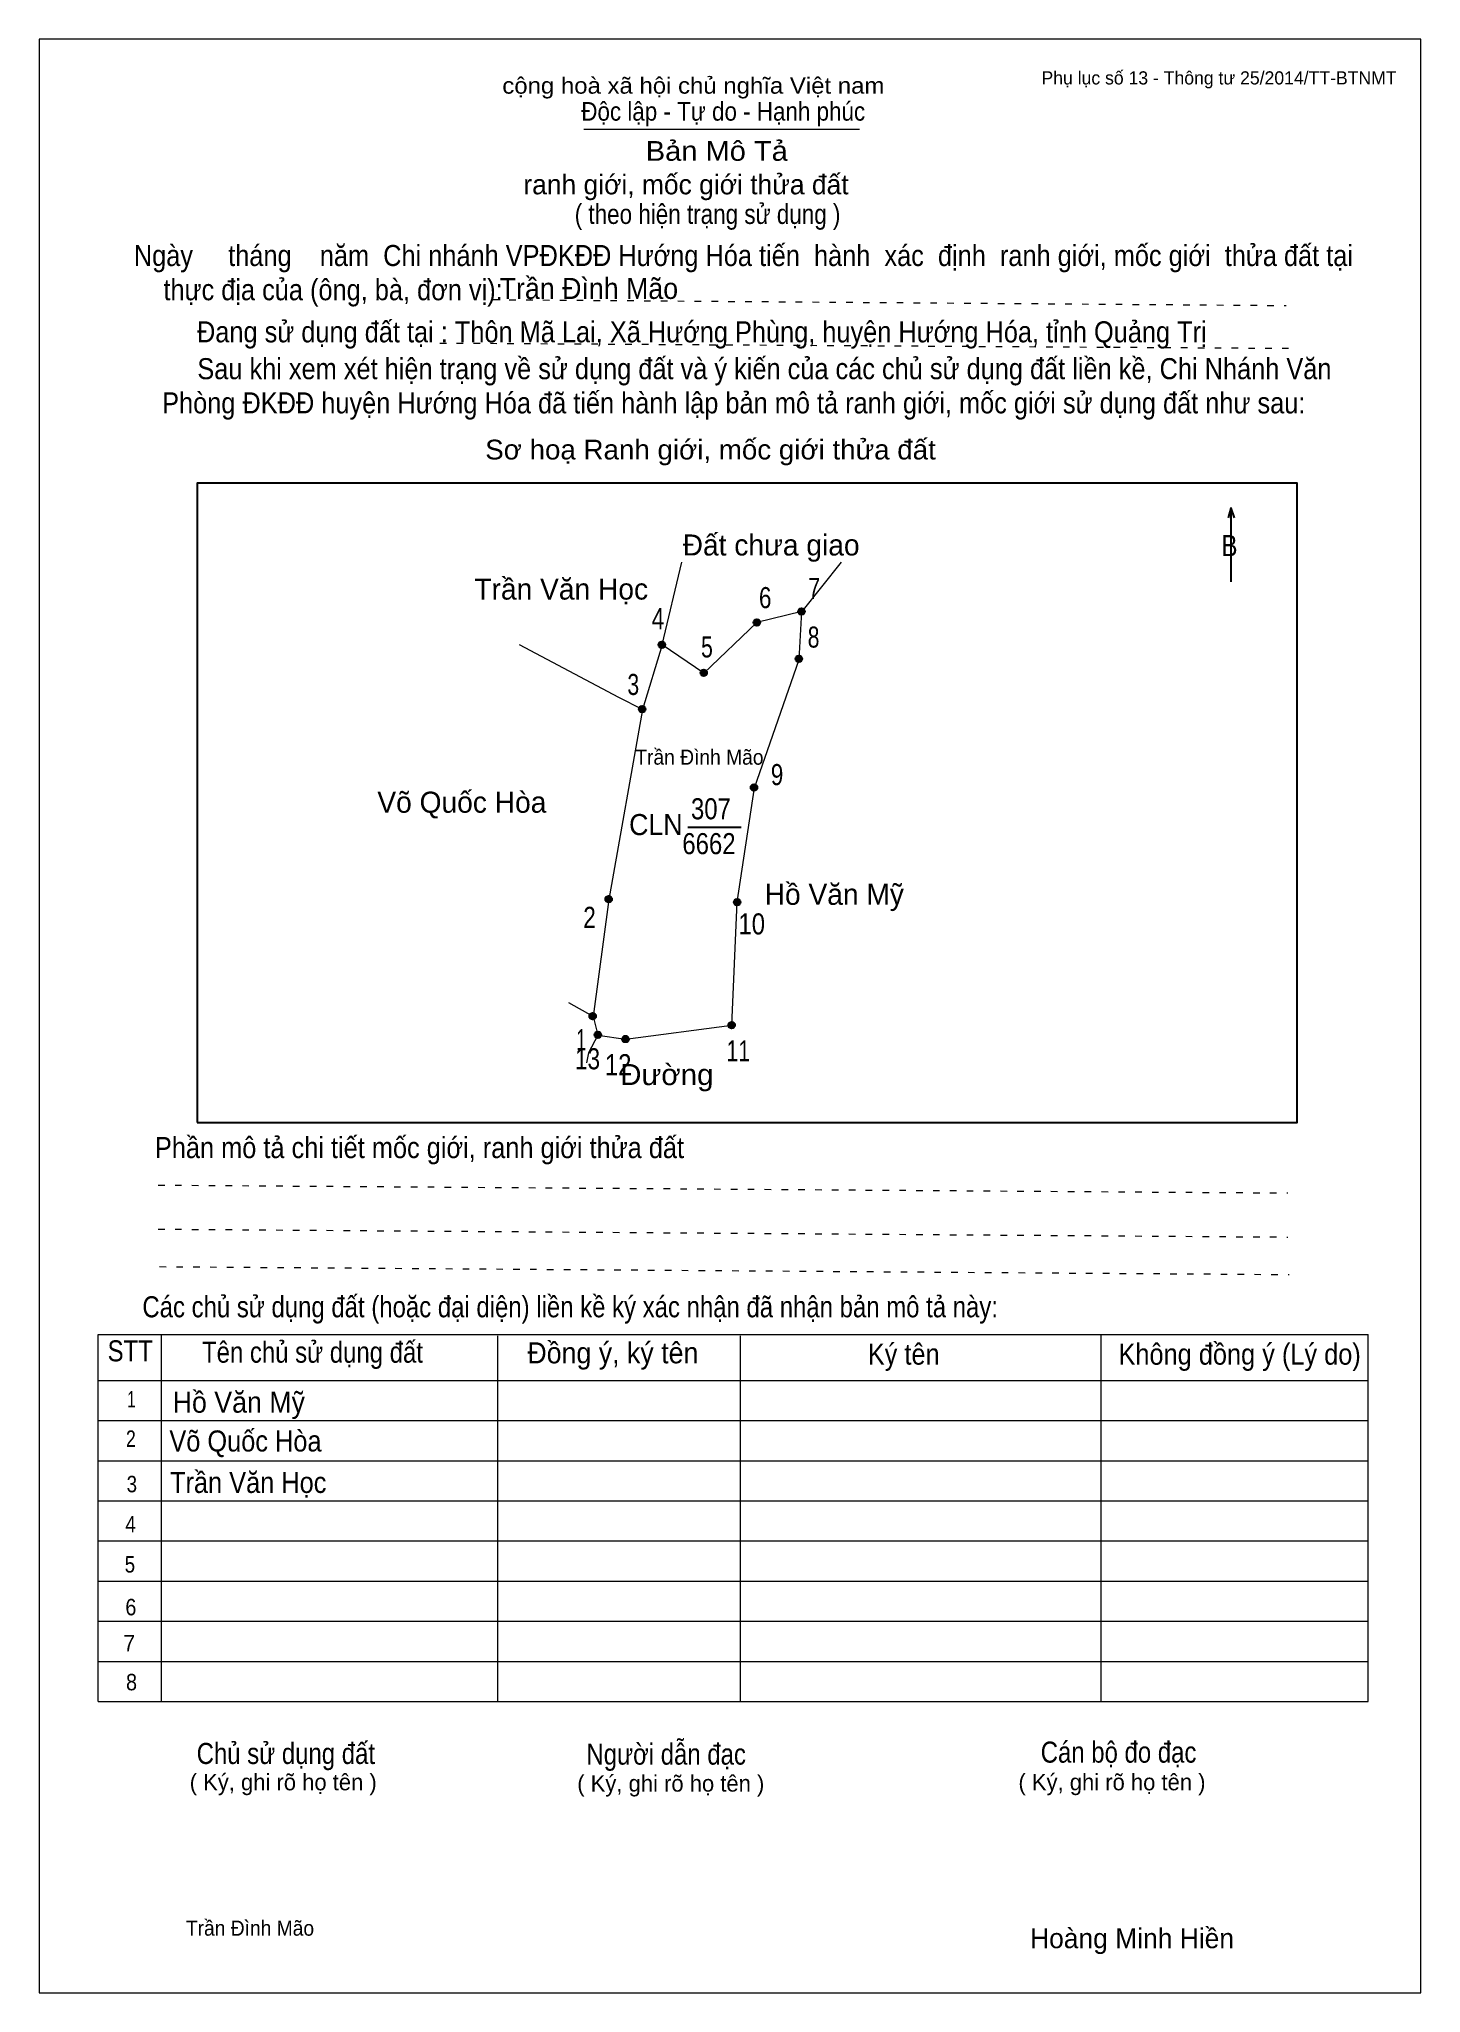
# Model space of a CAD drawing. Header units: centimetres. Extents: x 0 to 21, y 0 to 29.7.
import ezdxf
from ezdxf.enums import TextEntityAlignment as Align

# ---------------------------------------------------------------- set-up
doc = ezdxf.new("R2010")
doc.units = ezdxf.units.CM
doc.header["$LTSCALE"] = 0.13
doc.linetypes.add('DOTTED', pattern=[1.5, 0.3, -1.2])
for name, color, linetype, lineweight in [('1', 7, 'Continuous', 13), ('32', 7, 'Continuous', 25), ('33', 7, 'Continuous', 25), ('6', 7, 'Continuous', 13), ('62', 7, 'Continuous', 13)]:
    doc.layers.add(name, color=color, linetype=linetype, lineweight=lineweight)
for name, color, linetype in [('2', 7, 'Continuous'), ('34', 7, 'Continuous'), ('63', 7, 'Continuous')]:
    doc.layers.add(name, color=color, linetype=linetype)

msp = doc.modelspace()

# ---------------------------------------------------------------- hatches: boundary and pattern name
at = {"layer": '32'}
for points in [[(10.9575, 20.8301, 1), (10.8575, 20.8301, 1)], [(11.6372, 21, 1), (11.5372, 21, 1)], [(9.513, 20.4902, 1), (9.413, 20.4902, 1)], [(11.5947, 20.2778, 1), (11.4947, 20.2778, 1)], [(10.1503, 20.0654, 1), (10.0503, 20.0654, 1)], [(9.2156, 19.5131, 1), (9.1156, 19.5131, 1)], [(10.915, 18.3235, 1), (10.815, 18.3235, 1)], [(8.7058, 16.6242, 1), (8.6058, 16.6242, 1)], [(10.6601, 16.5817, 1), (10.5601, 16.5817, 1)], [(8.4628, 14.8484, 1), (8.3628, 14.8484, 1)], [(8.541, 14.565, 1), (8.441, 14.565, 1)], [(10.5751, 14.7124, 1), (10.4751, 14.7124, 1)], [(8.9607, 14.5, 1), (8.8607, 14.5, 1)]]:
    msp.add_hatch(color=256, dxfattribs=at).paths.add_polyline_path(points)

# ---------------------------------------------------------------- linework, layer by layer
at = {"layer": '1'}
msp.add_lwpolyline([(21, 0), (21, 29.7), (0, 29.7), (0, 0)], close=True, dxfattribs=at)
at = {"layer": '32'}
for centre in [(10.9075, 20.8301), (11.5872, 21), (9.463, 20.4902), (11.5447, 20.2778), (10.1003, 20.0654), (9.1656, 19.5131), (10.865, 18.3235), (8.6558, 16.6242), (10.6101, 16.5817), (8.4128, 14.8484), (8.491, 14.565), (10.5251, 14.7124), (8.9107, 14.5)]:
    msp.add_circle(centre, 0.05, dxfattribs=at)
at = {"layer": '33'}
msp.add_line((9.86, 17.72), (10.67, 17.72), dxfattribs=at)
at = {"layer": '6'}
for p, q in [((9.47, 20.49), (9.77, 21.75)), ((12.19, 21.75), (11.59, 21)), ((9.47, 20.49), (9.17, 19.51)), ((8.42, 14.84), (8.05, 15.05)), ((8.42, 14.84), (8.49, 14.56))]:
    msp.add_line(p, q, dxfattribs=at)
for points in [[(8.49, 14.56), (8.91, 14.5), (10.53, 14.71), (10.61, 16.58), (10.87, 18.32), (11.55, 20.27), (11.59, 21)], [(11.59, 21), (10.91, 20.83), (10.1, 20.06), (9.47, 20.49)], [(9.17, 19.51), (8.81, 19.69), (7.3, 20.49)], [(9.17, 19.51), (8.66, 16.62), (8.42, 14.84)], [(8.49, 14.56), (8.35, 14.29), (8.32, 14.14)]]:
    msp.add_lwpolyline(points, dxfattribs=at)
at = {"layer": '62'}
for p, q in [((8.28, 28.33), (12.47, 28.33)), ((0.9, 10.01), (20.2, 10.01)), ((0.9, 4.43), (0.9, 10.01)), ((1.86, 4.43), (1.86, 10.01)), ((6.97, 4.43), (6.97, 9.99)), ((10.66, 4.43), (10.66, 9.99)), ((16.14, 4.43), (16.14, 10.01)), ((20.2, 4.43), (20.2, 10.01)), ((0.9, 9.31), (20.2, 9.31)), ((0.9, 8.7), (20.2, 8.7)), ((0.9, 8.09), (20.2, 8.09)), ((0.9, 7.48), (20.2, 7.48)), ((0.9, 6.87), (20.2, 6.87)), ((0.9, 6.26), (20.2, 6.26)), ((0.9, 5.65), (20.2, 5.65)), ((0.9, 5.04), (20.2, 5.04)), ((0.9, 4.43), (20.2, 4.43))]:
    msp.add_line(p, q, dxfattribs=at)
at = {"layer": '62', "linetype": 'DOTTED'}
for p, q in [((6.89, 25.74), (18.95, 25.65)), ((6.09, 25.08), (19.04, 25)), ((1.81, 12.28), (18.98, 12.16)), ((1.81, 11.61), (18.98, 11.49)), ((1.83, 11.04), (19, 10.92))]:
    msp.add_line(p, q, dxfattribs=at)
at = {"layer": '62', "lineweight": 25}
for p, q in [((18.11, 22.58), (18.11, 21.45)), ((18.11, 22.57), (18.07, 22.42)), ((18.11, 22.57), (18.16, 22.42))]:
    msp.add_line(p, q, dxfattribs=at)
msp.add_lwpolyline([(2.4, 13.23), (19.12, 13.23), (19.12, 22.95), (2.4, 22.95)], close=True, dxfattribs=at)

# ---------------------------------------------------------------- texts
at = {"layer": '2', "width": 0.95}
for p in [(10.035, 18.67), (3.205, 0.87)]:
    msp.add_text('Trần Đình Mão', height=0.23, dxfattribs=at).set_placement(p, align=Align.CENTER)
at = {"layer": '32'}
for s, width, p in [('7', 0.75, (11.78, 21.19)), ('6', 0.8, (11.035, 21.05)), ('4', 0.8, (9.405, 20.73)), ('5', 0.75, (10.15, 20.3)), ('8', 0.75, (11.77, 20.45)), ('3', 0.75, (9.03, 19.73)), ('9', 0.8, (11.215, 18.36)), ('2', 0.8, (8.365, 16.19)), ('10', 0.85, (10.83, 16.09)), ('1', 0.65, (8.24, 14.33)), ('13', 0.8, (8.335, 14.04)), ('12', 0.85, (8.8, 13.95)), ('11', 0.75, (10.625, 14.16))]:
    msp.add_text(s, height=0.32, dxfattribs=dict(at, width=width)).set_placement(p, align=Align.CENTER)
at = {"layer": '33'}
for s, p in [('Đất chưa giao', (11.125, 21.85)), ('Trần Văn Học', (7.935, 21.18)), ('Võ Quốc Hòa', (6.425, 17.94)), ('Hồ Văn Mỹ', (12.085, 16.54))]:
    msp.add_text(s, height=0.32, dxfattribs=at).set_placement(p, align=Align.CENTER)
for s, width, p in [('307', 0.85, (10.21, 17.84)), ('6662', 0.85, (10.18, 17.31)), ('Đường', 1.05, (9.54, 13.8))]:
    msp.add_text(s, height=0.32, dxfattribs=dict(at, width=width)).set_placement(p, align=Align.CENTER)
at = {"layer": '33', "width": 0.95}
msp.add_text('CLN', height=0.32, dxfattribs=at).set_placement((9.78, 17.6), align=Align.RIGHT)
at = {"layer": '34'}
for s, width, p in [('Trần Đình Mão', 0.95, (7, 25.75)), ('Hồ Văn Mỹ', 0.95, (2.03, 8.82)), ('Võ Quốc Hòa', 0.9, (1.98, 8.23)), ('Trần Văn Học', 0.9, (1.99, 7.6))]:
    msp.add_text(s, height=0.32, dxfattribs=dict(at, width=width)).set_placement(p)
at = {"layer": '62'}
for s, height, width, p in [('cộng hoà xã hội chủ nghĩa Việt nam', 0.2474, 1.1, (7.04, 28.87)), ('Độc lập - Tự do - Hạnh phúc', 0.2828, 0.9, (8.24, 28.46)), ('Bản Mô Tả', 0.3, 1.1, (9.22, 27.85)), ('( theo hiện trạng sử dụng )', 0.3, 0.85, (8.14, 26.89)), ('Ngày     tháng    năm  Chi nhánh VPĐKĐĐ Hướng Hóa tiến  hành  xác  định  ranh giới, mốc giới  thửa đất tại ', 0.32, 0.9, (1.44, 26.25)), ('thực địa của (ông, bà, đơn vị): ', 0.32, 0.9, (1.89, 25.73)), ('Đang sử dụng đất tại : Thôn Mã Lai, Xã Hướng Phùng, huyện Hướng Hóa, tỉnh Quảng Trị', 0.32, 0.9, (2.4, 25.09)), ('     Sau khi xem xét hiện trạng về sử dụng đất và ý kiến của các chủ sử dụng đất liền kề, Chi Nhánh Văn ', 0.32, 0.9, (1.87, 24.53)), ('Phòng ĐKĐĐ huyện Hướng Hóa đã tiến hành lập bản mô tả ranh giới, mốc giới sử dụng đất như sau:', 0.32, 0.9, (1.87, 24.01)), ('Sơ hoạ Ranh giới, mốc giới thửa đất', 0.3, 1.05, (6.78, 23.31)), ('B', 0.32, 0.85, (17.97, 21.84)), ('Phần mô tả chi tiết mốc giới, ranh giới thửa đất ', 0.32, 0.9, (1.76, 12.69)), ('Các chủ sử dụng đất (hoặc đại diện) liền kề ký xác nhận đã nhận bản mô tả này:', 0.32, 0.85, (1.57, 10.27))]:
    msp.add_text(s, height=height, dxfattribs=dict(at, width=width)).set_placement(p)
msp.add_text('ranh giới, mốc giới thửa đất', height=0.3, dxfattribs=at).set_placement((7.36, 27.34))
for s, height, width, p in [('STT', 0.32, 0.85, (1.385, 9.6)), ('Tên chủ sử dụng đất', 0.32, 0.85, (4.155, 9.58)), ('Đồng ý, ký tên', 0.32, 0.95, (8.72, 9.57)), ('Ký tên', 0.32, 0.9, (13.14, 9.55)), ('Không đồng ý (Lý do)', 0.32, 0.9, (18.245, 9.55)), ('1', 0.25, 0.7, (1.405, 8.9)), ('2', 0.25, 0.8, (1.395, 8.3)), ('3', 0.25, 0.85, (1.41, 7.61)), ('4', 0.25, 0.85, (1.39, 7)), ('5', 0.25, 0.85, (1.38, 6.39)), ('6', 0.25, 0.9, (1.395, 5.74)), ('7', 0.25, 0.95, (1.37, 5.19)), ('8', 0.25, 0.9, (1.405, 4.6)), ('Người dẫn đạc', 0.32, 0.85, (9.53, 3.47)), ('Chủ sử dụng đất', 0.32, 0.85, (3.75, 3.48)), ('Cán bộ đo đạc', 0.32, 0.85, (16.405, 3.5))]:
    msp.add_text(s, height=height, dxfattribs=dict(at, width=width)).set_placement(p, align=Align.CENTER)
for p in [(3.71, 3.08), (9.6, 3.06), (16.305, 3.08)]:
    msp.add_text('( Ký, ghi rõ họ tên )', height=0.25, dxfattribs=at).set_placement(p, align=Align.CENTER)
at = {"layer": '63'}
msp.add_text('Phụ lục số 13 - Thông tư 25/2014/TT-BTNMT', height=0.2, dxfattribs=at).set_placement((20.63, 29.01), align=Align.RIGHT)
msp.add_text('Hoàng Minh Hiền', height=0.3, dxfattribs=at).set_placement((16.61, 0.68), align=Align.CENTER)

doc.saveas('drawing.dxf')
